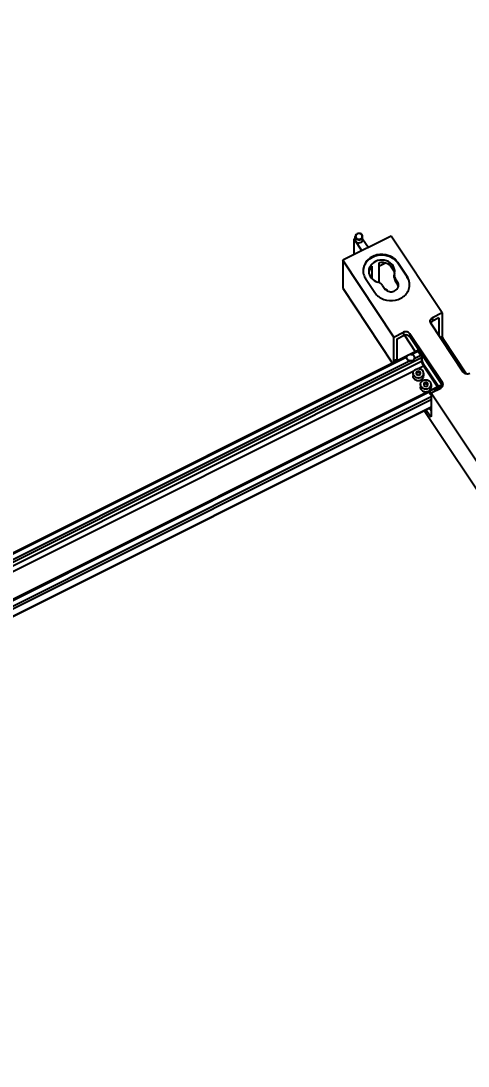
# Model space of a CAD drawing. Header units: millimetres. Extents: x 710 to 26878, y 589 to 5187.
# Drawn here: x 12010.8 to 12131.1, y 1130.2 to 1411 of the extents above; entities that cross this region are included whole.
import ezdxf

# ---------------------------------------------------------------- set-up
doc = ezdxf.new("R2010")
doc.units = ezdxf.units.MM
doc.layers.add('02___PRT_ALL_AXES', color=7, linetype='Continuous')
doc.styles.get("Standard").update_dxf_attribs({"font": 'arial.ttf'})
doc.dimstyles.new('ISO-25', dxfattribs={"dimtxt": 50, "dimasz": 50, "dimexe": 1.25, "dimexo": 0.625, "dimtad": 1, "dimtxsty": 'Standard', "dimcen": 2.5, "dimadec": 0, "dimazin": 0, "dimtfac": 1, "dimtmove": 0, "dimatfit": 3, "dimfxl": 1, "dimarcsym": 0})

# ---------------------------------------------------------------- blocks, each defined once
blk = doc.blocks.new('*D145')
at = {"color": 0, "lineweight": -2, "transparency": 16777216}
for p, q in [((11954.53, 1463.33), (11905.76, 1474.36)), ((12003.29, 1452.31), (12011.1, 1450.54)), ((12422.23, 1357.59), (12059.87, 1439.52))]:
    blk.add_line(p, q, dxfattribs=at)
at = {"color": 0, "transparency": 16777216}
for points in [[(11956.36, 1471.46), (11952.69, 1455.21), (12003.29, 1452.31)], [(12061.7, 1447.65), (12058.03, 1431.39), (12011.1, 1450.54)]]:
    blk.add_solid(points, dxfattribs=at)
at = {"layer": 'Defpoints', "color": 0, "transparency": 16777216}
for p in [(12003.29, 1452.31), (12011.1, 1450.54)]:
    blk.add_point(p, dxfattribs=at)
at = {"color": 0, "transparency": 16777216, "insert": (12272.82, 1425.7), "char_height": 50, "attachment_point": 5, "rotation": 347.2603}
blk.add_mtext('∅8 [∅3/8"]', dxfattribs=at)

msp = doc.modelspace()

# ---------------------------------------------------------------- linework, layer by layer
at = {"color": 7, "linetype": 'Continuous'}
for p, q in [((12124.0949, 1332.5385), (12110.3449, 1353.1635)), ((12097.3545, 1346.6683), (12097.3545, 1339.1683)), ((12111.1045, 1326.0433), (12097.3545, 1346.6683)), ((12105.3066, 1341.6925), (12105.3066, 1345.1234)), ((12107.0387, 1345.9895), (12107.0387, 1340.7171)), ((12108.8675, 1345.9248), (12107.0387, 1345.0104)), ((12111.3207, 1343.4677), (12110.0537, 1345.3682)), ((12112.1798, 1346.0809), (12112.1798, 1345.8809)), ((12114.6798, 1342.3309), (12112.1798, 1346.0809)), ((12114.6798, 1342.1309), (12112.1798, 1345.8809)), ((12111.2806, 1343.1163), (12111.2312, 1342.688)), ((12111.2312, 1342.013), (12111.2312, 1342.688)), ((12111.2806, 1343.1163), (12111.3491, 1343.7159)), ((12114.6798, 1342.3309), (12114.6798, 1342.1309)), ((12103.5196, 1341.7508), (12106.0196, 1338.0008)), ((12108.102, 1339.8734), (12108.6177, 1339.0998)), ((12111.5661, 1341.6054), (12111.5661, 1340.9304)), ((12112.0818, 1340.8319), (12111.5661, 1341.6054)), ((12112.0818, 1340.1569), (12111.5661, 1340.9304)), ((12112.0818, 1340.8319), (12112.0818, 1340.1569)), ((12097.3545, 1339.1683), (12110.7, 1319.15)), ((12124.0949, 1332.5385), (12121.4968, 1331.2394)), ((12121.4968, 1331.2394), (12121.4968, 1330.3644)), ((12123.2289, 1331.2305), (12121.4968, 1330.3644)), ((12123.2289, 1331.2305), (12123.2289, 1326.4763)), ((12124.0949, 1332.5385), (12124.0949, 1326.2135)), ((12129.7893, 1316.6357), (12121.0393, 1329.7607)), ((12111.1045, 1326.0433), (12113.7026, 1327.3423)), ((12111.1045, 1319.7183), (12111.1045, 1326.0433)), ((12111.9706, 1325.6013), (12113.7026, 1326.4673)), ((12111.9706, 1320.1513), (12111.9706, 1325.6013)), ((12113.7026, 1327.3423), (12113.7026, 1326.4673)), ((12113.9463, 1326.539), (12116.8292, 1322.2146)), ((12115.4101, 1326.9461), (12115.4101, 1326.0711)), ((12124.1601, 1313.8211), (12115.4101, 1326.9461)), ((12124.1601, 1312.9461), (12115.4101, 1326.0711)), ((12123.5768, 1325.9544), (12124.0949, 1326.2135)), ((12123.9518, 1325.3919), (12124.3449, 1325.5885)), ((12130.6537, 1316.1253), (12124.3449, 1325.5885)), ((11878.2416, 1202.9208), (12117.3606, 1322.4803)), ((11879.5211, 1201.0016), (12118.5842, 1320.5331)), ((12111.1045, 1319.7183), (12111.9706, 1320.1513)), ((12112.066, 1319.8331), (12112.042, 1319.8691)), ((12115.839, 1321.4105), (12117.5842, 1322.2831)), ((12116.589, 1320.2855), (12118.3342, 1321.1581)), ((12117.3606, 1322.4803), (12117.397, 1322.4796)), ((12117.7071, 1322.3646), (12117.397, 1322.4796)), ((12117.5842, 1322.2831), (12118.3342, 1321.1581)), ((12117.8007, 1322.2664), (12117.5842, 1322.2831)), ((12117.7071, 1322.3646), (12117.7382, 1322.3433)), ((12117.8007, 1322.2664), (12118.5507, 1321.1414)), ((12118.5507, 1321.1414), (12118.3342, 1321.1581)), ((12118.3342, 1321.1581), (12118.4298, 1320.9956)), ((12118.5507, 1321.1414), (12118.6132, 1321.0309)), ((12118.6757, 1320.8289), (12118.5842, 1320.5331)), ((12118.5842, 1320.5331), (12118.5842, 1319.5331)), ((12118.6757, 1319.8289), (12118.5842, 1319.5331)), ((12118.6132, 1321.0309), (12118.659, 1320.9164)), ((12118.6757, 1320.8289), (12118.6757, 1319.8289)), ((11880.0211, 1200.2516), (12118.5842, 1319.5331)), ((11880.7711, 1199.1266), (12116.4991, 1316.9906)), ((12117.7026, 1316.9009), (12117.144, 1316.6216)), ((12117.6561, 1317.5691), (12119.0842, 1318.2831)), ((12117.7026, 1316.9009), (12117.7026, 1316.5009)), ((12118.2612, 1316.6216), (12117.7026, 1316.9009)), ((12118.82, 1319.2284), (12123.0792, 1312.8396)), ((12119.0842, 1318.2831), (12122.8047, 1312.7024)), ((12119.3007, 1318.2664), (12119.0842, 1318.2831)), ((12119.3007, 1318.2664), (12122.9587, 1312.7794)), ((12117.144, 1316.6216), (12117.144, 1316.063)), ((12117.7026, 1316.5009), (12117.144, 1316.2216)), ((12117.144, 1316.063), (12117.7026, 1315.7837)), ((12118.2612, 1316.2216), (12117.7026, 1316.5009)), ((12117.7026, 1315.7837), (12118.2612, 1316.063)), ((12118.2612, 1316.063), (12118.2612, 1316.6216)), ((11884.5676, 1193.5838), (12123.6106, 1313.1053)), ((12119.7026, 1313.9009), (12119.144, 1313.6216)), ((12119.144, 1313.6216), (12119.144, 1313.063)), ((12119.7026, 1313.5009), (12119.144, 1313.2216)), ((12119.144, 1313.063), (12119.7026, 1312.7837)), ((12119.7026, 1313.9009), (12119.7026, 1313.5009)), ((12120.2612, 1313.6216), (12119.7026, 1313.9009)), ((12120.2612, 1313.2216), (12119.7026, 1313.5009)), ((12119.7026, 1312.7837), (12120.2612, 1313.063)), ((12120.2612, 1313.063), (12120.2612, 1313.6216)), ((12121.1045, 1311.0433), (12123.7026, 1312.3423)), ((12122.089, 1312.0355), (12123.8342, 1312.9081)), ((12123.6106, 1313.1053), (12123.647, 1313.1046)), ((12123.9571, 1312.9896), (12123.647, 1313.1046)), ((12123.8342, 1312.9081), (12124.0548, 1312.5771)), ((12124.0507, 1312.8914), (12123.8342, 1312.9081)), ((12123.9571, 1312.9896), (12123.9882, 1312.9683)), ((12124.0507, 1312.8914), (12124.1438, 1312.7517)), ((12124.1601, 1313.8211), (12124.1601, 1312.9461)), ((11889.4517, 1193.4669), (12121.1045, 1309.2933)), ((12121.1045, 1311.0433), (12121.1045, 1304.7183)), ((12121.1045, 1311.0433), (12240.4795, 1131.9808)), ((11890.4517, 1191.9669), (12121.1045, 1307.2933)), ((11890.4812, 1191.9226), (12121.1045, 1307.2343)), ((12119.259, 1306.3115), (12240.075, 1125.0875)), ((12120.8545, 1304.8433), (12119.7215, 1306.5428)), ((12121.1045, 1306.2003), (12120.5876, 1306.9758)), ((12121.1045, 1306.2753), (12120.6251, 1306.9945)), ((12121.1045, 1304.9683), (12120.8545, 1304.8433)), ((12121.1045, 1304.7183), (12121.0781, 1304.6461))]:
    msp.add_line(p, q, dxfattribs=at)
for centre, radius, start, end in [((12101.6687, 1353.2226), 0.8865, 228.262374, 239.402234), ((12106.6013, 1343.9161), 3.7515, 180.003267, 183.016924), ((12107.0019, 1343.0386), 2.6522, 167.802001, 171.30641), ((12108.6102, 1343.0149), 2.7427, 14.275382, 24.388681), ((12108.6887, 1343.0363), 2.6613, 7.75745, 14.245002), ((12110.7162, 1339.2461), 1.6414, 23.795461, 33.70389), ((12110.7804, 1339.2741), 1.5715, 13.076667, 23.804619), ((12110.8428, 1339.9656), 1.507, 0.011071, 11.524019), ((12111.6104, 1340.1657), 3.7393, 356.844115, 0.002678), ((12115.5761, 1318.828), 0.8513, 92.515567, 105.970739), ((12115.5776, 1318.8133), 0.8661, 84.789781, 92.569345), ((12123.3103, 1320.8989), 4.7967, 201.867417, 207.655197), ((12123.1909, 1320.8254), 4.6569, 207.536498, 211.883991), ((12122.5244, 1320.4136), 3.8734, 211.919825, 213.667596), ((12123.3054, 1312.3762), 1.0274, 27.733224, 33.692943)]:
    msp.add_arc(centre, radius, start, end, dxfattribs=at)
for points, knots in [([(12101.874, 1353.9097), (12101.6566, 1353.938), (12101.2107, 1353.8742), (12100.878, 1353.5553), (12100.7938, 1353.3697)], [0, 0, 0, 0, 0.51828629, 1, 1, 1, 1]), ([(12101.4595, 1353.8482), (12101.2766, 1353.7994), (12100.9379, 1353.6014), (12100.8121, 1353.2178), (12100.8273, 1353.045)], [0, 0, 0, 0, 0.52165581, 1, 1, 1, 1]), ([(12102.5041, 1353.4931), (12102.4002, 1353.6489), (12102.1728, 1353.8094), (12101.925, 1353.8655), (12101.859, 1353.8741)], [0, 0, 0, 0, 0.73782431, 1, 1, 1, 1]), ([(12100.9894, 1352.4668), (12101.2218, 1352.2483), (12101.9158, 1352.0468), (12102.5292, 1352.4583), (12102.6556, 1352.7371)], [0, 0, 0, 0, 0.51034613, 1, 1, 1, 1]), ([(12101.2175, 1352.4595), (12101.441, 1352.3272), (12101.9988, 1352.2476), (12102.4614, 1352.5957), (12102.5626, 1352.8187)], [0, 0, 0, 0, 0.51466305, 1, 1, 1, 1]), ([(12112.1798, 1346.0809), (12111.6187, 1346.9226), (12109.7999, 1348.2411), (12107.0457, 1348.3683), (12105.0514, 1347.597), (12103.8353, 1346.626), (12103.0372, 1345.3568), (12102.8497, 1344.3882), (12102.8497, 1343.9159)], [0, 0, 0, 0, 0.24770621, 0.5099451, 0.64004793, 0.76500504, 0.88434469, 1, 1, 1, 1]), ([(12112.1798, 1345.8809), (12111.6414, 1346.6886), (12109.9218, 1347.972), (12107.2906, 1348.1819), (12105.3344, 1347.5401), (12104.0967, 1346.6843), (12103.2177, 1345.5314), (12102.9322, 1344.6218), (12102.8771, 1344.1685)], [0, 0, 0, 0, 0.24653851, 0.50779566, 0.63809011, 0.76380072, 0.88403199, 1, 1, 1, 1]), ([(12111.3495, 1343.7159), (12111.3496, 1344.0633), (12111.2038, 1344.7772), (12110.3736, 1346.0234), (12108.5379, 1346.9237), (12106.1592, 1346.6419), (12104.9296, 1345.5326), (12104.6151, 1344.8736)], [0, 0, 0, 0, 0.11655664, 0.23706959, 0.49198153, 0.75502911, 1, 1, 1, 1]), ([(12111.1082, 1344.1474), (12110.7953, 1344.8382), (12109.5185, 1346.0064), (12107.8373, 1346.1542), (12107.0387, 1345.9895)], [0, 0, 0, 0, 0.48186372, 1, 1, 1, 1]), ([(12102.8549, 1343.7186), (12102.8822, 1343.2002), (12103.071, 1342.5021), (12103.421, 1341.8987), (12103.5196, 1341.7508)], [0, 0, 0, 0, 0.74491588, 1, 1, 1, 1]), ([(12104.3498, 1343.7159), (12104.3499, 1343.0868), (12104.8716, 1341.7485), (12106.0781, 1341.034), (12106.7339, 1340.8429)], [0, 0, 0, 0, 0.47944173, 1, 1, 1, 1]), ([(12115.3497, 1340.1659), (12115.3497, 1340.7328), (12115.1666, 1341.5075), (12114.7878, 1342.169), (12114.6798, 1342.3309)], [0, 0, 0, 0, 0.74445986, 1, 1, 1, 1]), ([(12106.0196, 1338.0008), (12106.5704, 1337.1746), (12108.3439, 1335.8719), (12111.0425, 1335.7061), (12113.0206, 1336.4178), (12114.248, 1337.3361), (12115.085, 1338.5526), (12115.3184, 1339.4955), (12115.3441, 1339.9598)], [0, 0, 0, 0, 0.24718032, 0.5089923, 0.63919567, 0.76450324, 0.88423752, 1, 1, 1, 1]), ([(12108.102, 1339.8734), (12108.0259, 1339.9875), (12107.667, 1340.4277), (12107.1451, 1340.7232), (12106.7339, 1340.8429)], [0, 0, 0, 0, 0.24261174, 1, 1, 1, 1]), ([(12108.6177, 1339.0998), (12108.8421, 1338.7632), (12109.5697, 1338.236), (12110.6714, 1338.1841), (12111.4691, 1338.4948), (12112.1006, 1338.9911), (12112.3497, 1339.5884), (12112.3497, 1339.9659)], [0, 0, 0, 0, 0.24869238, 0.51195581, 0.64256657, 0.76800981, 1, 1, 1, 1]), ([(12115.3445, 1340.1637), (12115.3171, 1340.6821), (12115.1281, 1341.3798), (12114.7784, 1341.9831), (12114.6798, 1342.1309)], [0, 0, 0, 0, 0.74504725, 1, 1, 1, 1]), ([(12120.8719, 1330.3019), (12120.8719, 1330.4907), (12120.999, 1330.8881), (12121.3163, 1331.1492), (12121.4968, 1331.2394)], [0, 0, 0, 0, 0.48335922, 1, 1, 1, 1]), ([(12115.4101, 1326.9461), (12115.2416, 1327.1988), (12114.6587, 1327.566), (12113.9872, 1327.4846), (12113.7026, 1327.3423)], [0, 0, 0, 0, 0.48838259, 1, 1, 1, 1]), ([(12115.4101, 1326.0711), (12115.2416, 1326.3238), (12114.6587, 1326.691), (12113.9872, 1326.6096), (12113.7026, 1326.4673)], [0, 0, 0, 0, 0.48838259, 1, 1, 1, 1]), ([(12124.0949, 1326.2135), (12124.0949, 1326.1149), (12124.1742, 1325.8956), (12124.2743, 1325.6944), (12124.3449, 1325.5885)], [0, 0, 0, 0, 0.43654035, 1, 1, 1, 1]), ([(12111.1908, 1319.3998), (12111.1778, 1319.4307), (12111.1386, 1319.5332), (12111.1045, 1319.6416), (12111.1045, 1319.7183)], [0, 0, 0, 0, 0.30405235, 1, 1, 1, 1]), ([(12111.9706, 1320.1513), (12111.9706, 1320.1329), (12111.9809, 1320.0357), (12112.0129, 1319.9424), (12112.042, 1319.8691)], [0, 0, 0, 0, 0.18933976, 1, 1, 1, 1]), ([(12115.1787, 1319.6989), (12115.2061, 1319.7093), (12115.3184, 1319.7465), (12115.4365, 1319.7656), (12115.5253, 1319.7697)], [0, 0, 0, 0, 0.24831997, 1, 1, 1, 1]), ([(12115.5253, 1319.7697), (12115.6129, 1319.7736), (12115.7885, 1319.7617), (12115.9567, 1319.7099), (12116.0358, 1319.6746)], [0, 0, 0, 0, 0.50340501, 1, 1, 1, 1]), ([(12117.397, 1322.4796), (12117.404, 1322.477), (12117.4388, 1322.4589), (12117.4671, 1322.4308), (12117.4885, 1322.4076)], [0, 0, 0, 0, 0.18980371, 1, 1, 1, 1]), ([(12118.4298, 1320.9956), (12118.445, 1320.9666), (12118.4984, 1320.8575), (12118.5432, 1320.7434), (12118.5651, 1320.6573)], [0, 0, 0, 0, 0.26880649, 1, 1, 1, 1]), ([(12118.6757, 1319.8289), (12118.6757, 1319.807), (12118.6813, 1319.7022), (12118.7027, 1319.5988), (12118.7232, 1319.5184)], [0, 0, 0, 0, 0.20861436, 1, 1, 1, 1]), ([(12115.6562, 1319.6758), (12115.6754, 1319.674), (12115.751, 1319.6646), (12115.8254, 1319.6449), (12115.8787, 1319.6247)], [0, 0, 0, 0, 0.2519309, 1, 1, 1, 1]), ([(12118.5842, 1319.5331), (12118.5842, 1319.3954), (12118.6765, 1319.0744), (12118.8054, 1318.7755), (12118.8929, 1318.608)], [0, 0, 0, 0, 0.42144496, 1, 1, 1, 1]), ([(12118.7232, 1319.5184), (12118.7313, 1319.4866), (12118.7697, 1319.3491), (12118.8179, 1319.2144), (12118.8587, 1319.1123)], [0, 0, 0, 0, 0.22988505, 1, 1, 1, 1]), ([(12131.4968, 1316.2394), (12131.2122, 1316.0971), (12130.5407, 1316.0158), (12129.9578, 1316.3829), (12129.7893, 1316.6357)], [0, 0, 0, 0, 0.51161741, 1, 1, 1, 1]), ([(12123.647, 1313.1046), (12123.654, 1313.102), (12123.6888, 1313.0839), (12123.7171, 1313.0558), (12123.7385, 1313.0326)], [0, 0, 0, 0, 0.18980371, 1, 1, 1, 1]), ([(12121.0781, 1304.6461), (12121.0486, 1304.631), (12120.9431, 1304.7135), (12120.8928, 1304.7859), (12120.8545, 1304.8433)], [0, 0, 0, 0, 0.32450668, 1, 1, 1, 1])]:
    msp.add_open_spline(points, degree=3, knots=knots, dxfattribs=at)
for points in [[(12101.859, 1353.8741), (12101.7267, 1353.8913), (12101.5884, 1353.8826), (12101.4595, 1353.8482)], [(12102.2883, 1353.7688), (12102.1628, 1353.8431), (12102.0186, 1353.8908), (12101.874, 1353.9097)], [(12102.5907, 1353.4864), (12102.5142, 1353.6011), (12102.407, 1353.6985), (12102.2883, 1353.7688)], [(12102.6222, 1353.1618), (12102.6119, 1353.2786), (12102.5692, 1353.3955), (12102.5041, 1353.4931)], [(12102.7247, 1353.0534), (12102.7248, 1353.2045), (12102.6746, 1353.3607), (12102.5907, 1353.4864)], [(12100.7938, 1353.3697), (12100.7492, 1353.2714), (12100.7247, 1353.1613), (12100.7247, 1353.0534)], [(12100.7247, 1353.0534), (12100.7247, 1352.9023), (12100.7749, 1352.7461), (12100.8587, 1352.6204)], [(12100.8273, 1353.045), (12100.8375, 1352.9282), (12100.8803, 1352.8112), (12100.9453, 1352.7137)], [(12100.8587, 1352.6204), (12100.896, 1352.5644), (12100.9404, 1352.5128), (12100.9894, 1352.4668)], [(12100.9453, 1352.7137), (12100.9828, 1352.6575), (12101.0282, 1352.6061), (12101.0786, 1352.5611)], [(12102.5626, 1352.8187), (12102.6105, 1352.9244), (12102.6324, 1353.0462), (12102.6222, 1353.1618)], [(12102.6556, 1352.7371), (12102.7002, 1352.8354), (12102.7247, 1352.9455), (12102.7247, 1353.0534)], [(12105.3066, 1345.1234), (12105.0827, 1344.9184), (12104.8854, 1344.6789), (12104.7314, 1344.4172)], [(12104.6151, 1344.8736), (12104.4446, 1344.5163), (12104.3496, 1344.1118), (12104.3498, 1343.7159)], [(12104.7314, 1344.4172), (12104.5826, 1344.1647), (12104.4715, 1343.8855), (12104.4096, 1343.599)], [(12111.2312, 1342.688), (12111.2311, 1342.4775), (12111.2677, 1342.2643), (12111.3367, 1342.0655)], [(12111.2312, 1342.013), (12111.2311, 1341.809), (12111.2655, 1341.6024), (12111.3304, 1341.409)], [(12111.3304, 1341.409), (12111.387, 1341.2405), (12111.4674, 1341.0784), (12111.5661, 1340.9304)], [(12111.3367, 1342.0655), (12111.3929, 1341.9036), (12111.471, 1341.748), (12111.5661, 1341.6054)], [(12112.3193, 1340.2666), (12112.2785, 1340.4669), (12112.1951, 1340.6618), (12112.0818, 1340.8319)], [(12121.0393, 1329.7607), (12120.9345, 1329.9178), (12120.8718, 1330.1131), (12120.8719, 1330.3019)], [(12120.9798, 1329.8669), (12121.0203, 1329.9457), (12121.0714, 1330.0197), (12121.1301, 1330.0859)], [(12121.1301, 1330.0859), (12121.232, 1330.2008), (12121.3596, 1330.2958), (12121.4968, 1330.3644)], [(12117.4885, 1322.4076), (12117.5239, 1322.3691), (12117.5551, 1322.3266), (12117.5842, 1322.2831)], [(12117.7382, 1322.3433), (12117.7625, 1322.3209), (12117.7824, 1322.2939), (12117.8007, 1322.2664)], [(12118.5651, 1320.6573), (12118.5755, 1320.6167), (12118.5842, 1320.575), (12118.5842, 1320.5331)], [(12118.659, 1320.9164), (12118.6677, 1320.888), (12118.6757, 1320.8586), (12118.6757, 1320.8289)], [(12118.8929, 1318.608), (12118.9511, 1318.4966), (12119.0145, 1318.3877), (12119.0842, 1318.2831)], [(12123.7026, 1312.3423), (12123.8194, 1312.4007), (12123.9287, 1312.4779), (12124.0212, 1312.5699)], [(12123.7385, 1313.0326), (12123.7739, 1312.9941), (12123.8051, 1312.9516), (12123.8342, 1312.9081)], [(12123.9882, 1312.9683), (12124.0125, 1312.9459), (12124.0324, 1312.9189), (12124.0507, 1312.8914)], [(12124.0212, 1312.5699), (12124.1404, 1312.6885), (12124.2353, 1312.8391), (12124.285, 1312.9996)], [(12124.3276, 1313.2798), (12124.3277, 1313.4687), (12124.2649, 1313.6639), (12124.1601, 1313.8211)], [(12124.285, 1312.9996), (12124.3129, 1313.0899), (12124.3276, 1313.1854), (12124.3276, 1313.2798)]]:
    msp.add_open_spline(points, degree=3, dxfattribs=at)
at = {"layer": '02___PRT_ALL_AXES', "color": 7, "linetype": 'Continuous'}
for p, q in [((12110.3449, 1353.1635), (12097.3545, 1346.6683)), ((12100.4837, 1348.2329), (12100.4837, 1352.3079)), ((12100.4837, 1352.3079), (12102.5212, 1349.2516)), ((12100.7247, 1352.1784), (12100.7247, 1353.0534)), ((12100.8587, 1351.7454), (12100.7247, 1352.1784)), ((12102.7247, 1352.1784), (12102.7247, 1353.0534)), ((12102.7247, 1352.4104), (12104.2532, 1350.1176)), ((11878.3961, 1202.6891), (12114.5662, 1320.7741)), ((12114.5276, 1320.5298), (12114.5662, 1320.7741)), ((12116.6276, 1320.5298), (12116.589, 1320.2855)), ((11879.1461, 1201.5641), (12115.3162, 1319.6491)), ((12116.2826, 1316.3423), (12116.2826, 1315.5923)), ((12119.1226, 1316.3423), (12119.1226, 1315.5923)), ((11884.8857, 1193.4339), (12120.8162, 1311.3991)), ((12118.2826, 1313.3423), (12118.2826, 1312.5923)), ((12120.7776, 1311.1548), (12120.8162, 1311.3991)), ((12121.1226, 1313.3423), (12121.1226, 1312.5923)), ((11889.0767, 1194.0294), (12121.1045, 1310.0433))]:
    msp.add_line(p, q, dxfattribs=at)
for centre, radius, start, end in [((12101.53, 1352.1281), 1.0668, 140.335437, 148.304101), ((12108.0249, 1337.2133), 1.89, 42.425977, 54.018742), ((12121.5695, 1311.155), 0.7919, 180.01338, 191.500579)]:
    msp.add_arc(centre, radius, start, end, dxfattribs=at)
for points in [[(12100.6223, 1352.6886), (12100.5514, 1352.5737), (12100.5023, 1352.4416), (12100.4837, 1352.3079)], [(12109.1353, 1338.7427), (12109.0355, 1338.8153), (12108.9283, 1338.8786), (12108.817, 1338.9319)], [(12114.6683, 1320.0752), (12114.5803, 1320.2072), (12114.5276, 1320.3712), (12114.5276, 1320.5298)], [(12116.4869, 1320.9845), (12116.5749, 1320.8525), (12116.6277, 1320.6885), (12116.6276, 1320.5298)], [(12122.089, 1312.0355), (12122.2699, 1311.9952), (12122.4476, 1311.9087), (12122.5852, 1311.7844)], [(12120.9183, 1310.7002), (12120.8587, 1310.7895), (12120.8149, 1310.8919), (12120.7935, 1310.9971)], [(12121.103, 1310.4967), (12121.0324, 1310.5551), (12120.9691, 1310.6239), (12120.9183, 1310.7002)]]:
    msp.add_open_spline(points, degree=3, dxfattribs=at)
for points, knots in [([(12102.7247, 1352.1784), (12102.725, 1351.9896), (12102.5567, 1351.5868), (12101.9868, 1351.2825), (12101.3357, 1351.3134), (12100.9709, 1351.577), (12100.8587, 1351.7454)], [0, 0, 0, 0, 0.23269856, 0.48649769, 0.75048768, 1, 1, 1, 1]), ([(12114.5662, 1320.7741), (12114.637, 1320.9939), (12115.0644, 1321.3379), (12115.5789, 1321.4684), (12115.839, 1321.4105)], [0, 0, 0, 0, 0.46426495, 1, 1, 1, 1]), ([(12115.3162, 1319.6491), (12115.2494, 1319.664), (12114.9993, 1319.7421), (12114.7756, 1319.9142), (12114.6683, 1320.0752)], [0, 0, 0, 0, 0.26130852, 1, 1, 1, 1]), ([(12116.589, 1320.2855), (12116.5106, 1320.0421), (12116.1514, 1319.5616), (12115.5725, 1319.5921), (12115.3162, 1319.6491)], [0, 0, 0, 0, 0.49339241, 1, 1, 1, 1]), ([(12115.839, 1321.4105), (12115.9058, 1321.3956), (12116.1559, 1321.3176), (12116.3796, 1321.1455), (12116.4869, 1320.9845)], [0, 0, 0, 0, 0.26130852, 1, 1, 1, 1]), ([(12116.2826, 1316.3423), (12116.2826, 1316.4094), (12116.2954, 1316.5445), (12116.3525, 1316.7409), (12116.4459, 1316.9265), (12116.6165, 1317.1549), (12116.9078, 1317.3879), (12117.3333, 1317.5522), (12117.7959, 1317.5912), (12118.2492, 1317.5009), (12118.6473, 1317.2899), (12118.8535, 1317.0755), (12118.9324, 1316.9572)], [0, 0, 0, 0, 0.05744116, 0.11538051, 0.17425145, 0.23437151, 0.35848231, 0.48770446, 0.61961021, 0.75082069, 0.87819904, 1, 1, 1, 1]), ([(12119.1226, 1316.3423), (12119.1226, 1316.4496), (12119.0892, 1316.6678), (12118.9932, 1316.866), (12118.9324, 1316.9572)], [0, 0, 0, 0, 0.49474467, 1, 1, 1, 1]), ([(12116.4729, 1315.7274), (12116.4121, 1315.8186), (12116.316, 1316.0169), (12116.2826, 1316.235), (12116.2826, 1316.3423)], [0, 0, 0, 0, 0.50525533, 1, 1, 1, 1]), ([(12116.4729, 1314.9774), (12116.4121, 1315.0686), (12116.316, 1315.2669), (12116.2826, 1315.485), (12116.2826, 1315.5923)], [0, 0, 0, 0, 0.50525533, 1, 1, 1, 1]), ([(12116.4729, 1315.7274), (12116.5517, 1315.6091), (12116.7579, 1315.3947), (12117.156, 1315.1838), (12117.6094, 1315.0934), (12118.0719, 1315.1324), (12118.4974, 1315.2968), (12118.7887, 1315.5297), (12118.9594, 1315.7581), (12119.0527, 1315.9437), (12119.1098, 1316.1402), (12119.1226, 1316.2752), (12119.1226, 1316.3423)], [0, 0, 0, 0, 0.12180096, 0.24917931, 0.38038979, 0.51229554, 0.64151769, 0.76562849, 0.82574855, 0.88461949, 0.94255884, 1, 1, 1, 1]), ([(12116.4729, 1314.9774), (12116.486, 1314.9577), (12116.5416, 1314.8794), (12116.6064, 1314.8077), (12116.6591, 1314.7583)], [0, 0, 0, 0, 0.24716996, 1, 1, 1, 1]), ([(12116.6591, 1314.7583), (12116.7569, 1314.6665), (12116.9857, 1314.5095), (12117.3825, 1314.3755), (12117.8067, 1314.3476), (12118.222, 1314.4282), (12118.5932, 1314.611), (12118.8879, 1314.8819), (12119.0783, 1315.2186), (12119.1226, 1315.4695), (12119.1226, 1315.5923)], [0, 0, 0, 0, 0.12519237, 0.25475518, 0.38646432, 0.51746271, 0.64510058, 0.76774868, 0.88543016, 1, 1, 1, 1]), ([(12118.2826, 1313.3423), (12118.2826, 1313.4094), (12118.2954, 1313.5445), (12118.3525, 1313.7409), (12118.4459, 1313.9265), (12118.6165, 1314.1549), (12118.9078, 1314.3879), (12119.3333, 1314.5522), (12119.7959, 1314.5912), (12120.2492, 1314.5009), (12120.6473, 1314.2899), (12120.8535, 1314.0755), (12120.9324, 1313.9572)], [0, 0, 0, 0, 0.05744116, 0.11538051, 0.17425145, 0.23437151, 0.35848231, 0.48770446, 0.61961021, 0.75082069, 0.87819904, 1, 1, 1, 1]), ([(12118.4729, 1312.7274), (12118.4121, 1312.8186), (12118.316, 1313.0169), (12118.2826, 1313.235), (12118.2826, 1313.3423)], [0, 0, 0, 0, 0.50525533, 1, 1, 1, 1]), ([(12118.4729, 1311.9774), (12118.4121, 1312.0686), (12118.316, 1312.2669), (12118.2826, 1312.485), (12118.2826, 1312.5923)], [0, 0, 0, 0, 0.50525533, 1, 1, 1, 1]), ([(12118.4729, 1312.7274), (12118.5517, 1312.6091), (12118.7579, 1312.3947), (12119.156, 1312.1838), (12119.6094, 1312.0934), (12120.0719, 1312.1324), (12120.4974, 1312.2968), (12120.7887, 1312.5297), (12120.9594, 1312.7581), (12121.0527, 1312.9437), (12121.1098, 1313.1402), (12121.1226, 1313.2752), (12121.1226, 1313.3423)], [0, 0, 0, 0, 0.12180096, 0.24917931, 0.38038979, 0.51229554, 0.64151769, 0.76562849, 0.82574855, 0.88461949, 0.94255884, 1, 1, 1, 1]), ([(12118.4729, 1311.9774), (12118.486, 1311.9577), (12118.5416, 1311.8794), (12118.6064, 1311.8077), (12118.6591, 1311.7583)], [0, 0, 0, 0, 0.24716996, 1, 1, 1, 1]), ([(12118.6591, 1311.7583), (12118.7569, 1311.6665), (12118.9857, 1311.5095), (12119.3825, 1311.3755), (12119.8067, 1311.3476), (12120.222, 1311.4282), (12120.5932, 1311.611), (12120.8879, 1311.8819), (12121.0783, 1312.2186), (12121.1226, 1312.4695), (12121.1226, 1312.5923)], [0, 0, 0, 0, 0.12519237, 0.25475518, 0.38646432, 0.51746271, 0.64510058, 0.76774868, 0.88543016, 1, 1, 1, 1]), ([(12120.8162, 1311.3991), (12120.887, 1311.6189), (12121.3144, 1311.9629), (12121.8289, 1312.0934), (12122.089, 1312.0355)], [0, 0, 0, 0, 0.46426495, 1, 1, 1, 1]), ([(12121.1226, 1313.3423), (12121.1226, 1313.4496), (12121.0892, 1313.6678), (12120.9932, 1313.866), (12120.9324, 1313.9572)], [0, 0, 0, 0, 0.49474467, 1, 1, 1, 1])]:
    msp.add_open_spline(points, degree=3, knots=knots, dxfattribs=at)

# ---------------------------------------------------------------- dimensions: what is measured, and where the dimension line sits
dim = msp.add_diameter_dim_2p(p1=(12003.2946, 1452.3083), p2=(12011.0976, 1450.5441), dimstyle='ISO-25')
dim.commit()
dim.dimension.update_dxf_attribs({"geometry": '*D145', "text_midpoint": (12272.8175, 1425.7042)})

doc.saveas('drawing.dxf')
